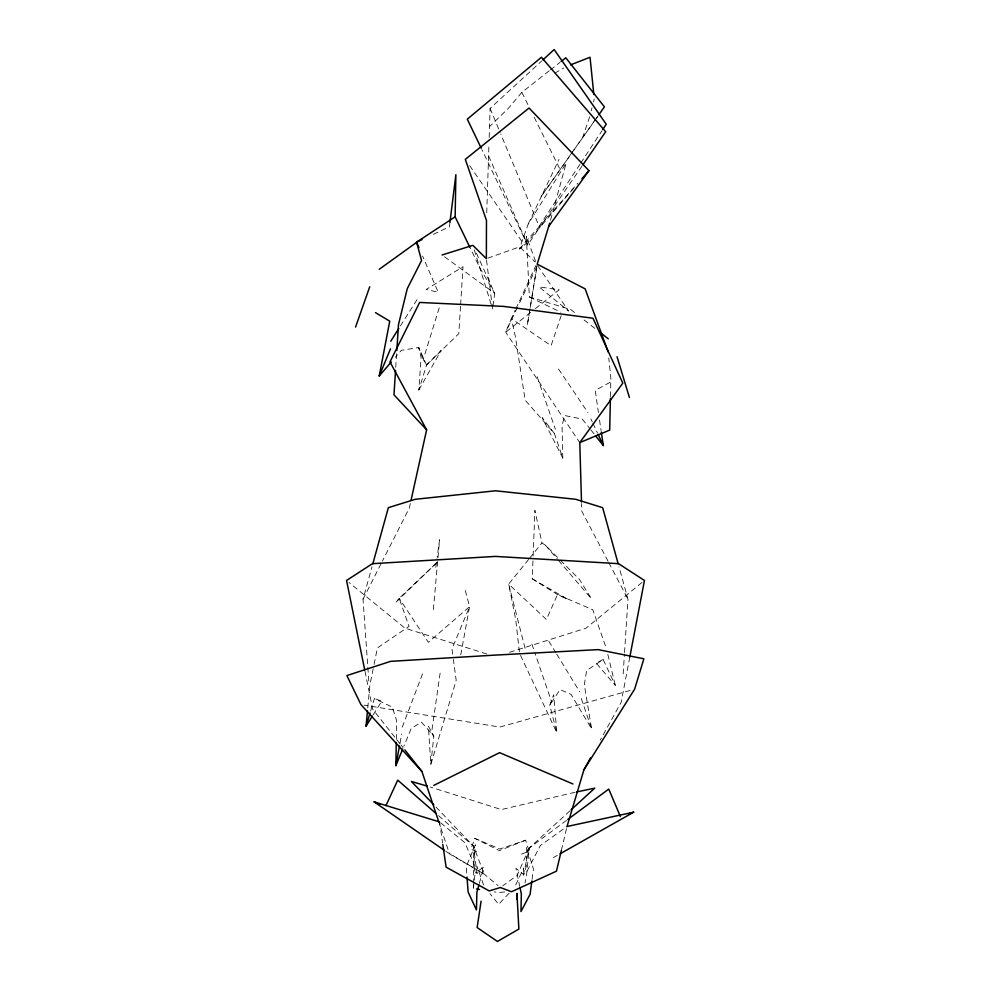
<?xml version="1.0" encoding="UTF-8"?>
<svg xmlns="http://www.w3.org/2000/svg" width="991" height="991" viewBox="0 0 991 991"><rect width="100%" height="100%" fill="white"/><g stroke="black" fill="none" stroke-linecap="round" stroke-linejoin="round"><path stroke-width="0.74" stroke-dasharray="4.96 3.72" d="M435.99 807.07L473.376 846.017L473.438 882.758M396.338 739.41L396.685 720.891L392.312 707.078L374.363 698.605L370.436 711.637M610.456 396.66L610.865 378.426L608.784 357.875M486.73 212.755L488.984 143.645M489.17 137.464L490.099 108.391L541.792 60.909M532.266 578.831L567.967 599.431L557.537 594.575L532.266 578.831L533.084 557.499M533.146 555.988L534.892 510.291L541.966 542.969L545.484 545.31L559.271 559.147M460.518 306.269L458.796 333.67L426.551 364.998L418.846 389.996L421.101 357.379L418.722 347.531L401.293 350.356L395.273 357.342M460.617 304.745L463.02 266.678L426.192 289.496L438.208 292.209L422.575 256.05M395.743 367.327L396.722 352.053M623.178 673.868L624.441 654.06M624.541 652.536L627.972 599.233L618.991 566.741M433.377 609.601L439.57 539.711L437.167 557.202M367.76 707.946L369.866 685.239L373.78 665.816M569.924 810.849L529.256 847.999L526.456 876.081L524.982 882.931M430.837 764.358L433.835 736.115L428.397 726.267L430.837 764.358L456.182 680.334L453.382 659.387M473.487 887.341L474.156 881.594M474.33 880.157L475.16 872.972L473.785 864.462L475.37 844.778L466.241 866.53L466.91 875.536M449.964 222.219L449.394 226.828L430.243 235.759M532.068 879.401L533.443 868.971L526.444 846.636L526.308 866.382L523.843 874.743L515.927 868.277L519.742 886.4M435.767 567.397L436.969 558.651M492.948 306.058L494.72 293.348L475.358 250.822M440.128 673.124L431.556 732.721L433.835 736.115L421.423 722.142L411.24 728.422L403.832 746.347M536.949 265.699L527.323 325.122L537.147 265.799L518.132 305.922M460.741 654.89L469.573 606.641L464.965 589.211M400.017 743.039L401.677 733.997M629.793 657.132L621.184 702.223L600.311 740.091M374.09 664.329L377.41 647.891L409.023 626.411L399.187 598.291L437.774 561.736L395.57 602.615L399.187 598.291L428.372 642.329L469.573 606.641L451.983 648.919L453.184 657.9M410.324 503.539L409.333 508.049L382.377 561.129M566.518 820.387L529.256 847.999L523.26 875.264L523.744 867.893L514.44 887.577M561.389 850.328L566.666 827.993M589.67 116.777L582.733 137.216M591.218 110.843L591.986 107.87M593.522 101.937L594.29 98.964M550.5 220.25L566.171 163.069L528.265 223.904L519.296 249.001L524.499 245.211L574.854 186.952M479.322 883.427L483.781 867.1L475.16 872.972M368.801 681.015L363.028 599.233L372.009 566.741M418.846 389.996L441.144 350.442L426.551 364.998L423.231 359.473L439.608 306.603M561.154 315.695L551.083 345.686L511.331 318.582L515.209 310.208M521.501 854.081L529.144 851.269L525.589 840.219L499.86 848.99L474.788 838.374L470.948 849.151L478.653 852.52M402.247 727.171L422.946 672.778M529.256 847.999L517.166 875.425L502.784 885.781M515.865 308.82L535.945 265.538M528.265 223.904L559.048 159.378M517.475 307.297L505.67 332.208L579.785 442.605M363.028 599.233L381.684 562.479M527.039 871.188L540.343 845.521L567.013 826.506M373.149 714.858L381.795 701.108L374.363 698.605M400.426 325.915L418.165 297.857M579.921 164.308L539.141 226.332L500.74 133.971M580.763 163.019L602.008 130.713M582.014 166.092L527.621 244.963L481.886 149.579M570.729 154.41L540.937 196.763L572.687 151.809M571.621 153.159L593.782 121.868M594.674 120.617L598.217 115.613M573.566 150.558L595.603 119.341M596.495 118.09L598.254 115.588M528.649 559.407L508.68 584.071L515.654 619.152L519.557 653.28L556.831 732.745L553.721 694.703L549.77 705.233L556.831 732.745M529.603 558.23L541.966 542.969M549.175 70.869L521.848 92.349L508.036 108.688L489.492 126.637M519.296 249.001L577.679 183.323M509.176 893.176L498.646 904.349L489.913 893.622M642.057 582.423L586.028 628.183L507.181 653.044M530.643 312.4L505.67 332.208L511.331 318.582L515.394 336.63L525.156 400.141L554.378 433.513L562.777 458.077L562.021 425.337L564.882 415.576L582.287 419.082L589.942 428.719M535.4 308.635L559.184 289.768L539.054 286.87L568.586 311.063L537.456 265.415M550.364 69.94L559.878 62.47M603.16 659.498L596.173 663.041L615.349 685.487L603.16 659.498L586.635 670.473L584.318 684.769L591.627 728.942L571.002 694.332L560.014 689.6L549.77 705.233L551.516 701.554L534.818 652.673M554.737 73.148L563.805 68.007M553.325 857.636L557.338 855.357M610.035 382.353L595.281 390.33L598.391 412.479M525.589 840.219L499.402 850.612L474.788 838.374M487.807 258.168L519.668 246.809L535.004 261.996M630.177 690.43L499.798 727.06L364.019 705.134M575.09 792.267L501.347 809.573L430.218 787.003M504.592 891.912L498.77 892.581L494.298 891.85M535.574 261.376L526.345 236.453L529.367 296.953L570.779 309.576L576.824 314.296M486.742 653.961L404.972 628.183L348.943 582.423M529.367 296.953L560.745 312.177M445.727 851.281L484.339 874.223L498.089 885.62M444.513 256.78L494.72 293.348L479.805 267.867L469.808 247.18M584.095 319.969L596.186 329.408M440.722 822.877L465.002 842.784L476.287 869.342M438.468 815.618L473.376 846.017L484.339 874.223L449.505 853.883L439.347 823.533M560.324 560.212L579.401 579.388L591.429 598.737L558.466 560.41M545.484 545.31L557.475 559.246M590.896 429.921L594.724 434.739M400.153 743.944L372.69 709.209L365.01 671.341M401.107 745.145L403.003 747.536M554.378 433.513L542.164 417.62L562.777 458.077M469.672 165.683L524.499 245.211M558.552 369.061L587.96 412.64M548.816 641.202L555.951 652.883M556.744 654.184L579.723 691.817M608.065 561.265L581.767 511.096L581.556 503.49M608.784 562.615L627.972 599.233M521.848 92.349L528.674 106.124M534.137 117.136L560.101 169.436M590.946 418.97L592.246 421.77M592.903 423.169L597.462 432.968M426.551 364.998L418.722 347.531L423.231 359.473M488.625 156.021L527.621 244.963L523.905 236.341M490.099 108.391L500.145 132.546M483.596 885.025L476.931 866.196L477.055 873.579L473.376 846.017M537.159 376.729L555.369 429.227M531.87 644.039L534.322 651.236M581.271 698.469L591.627 728.942M474.231 249.769L491.635 305.922M525.069 648.287L508.68 584.071L546.413 619.499L557.537 594.575L592.791 609.75L606.393 648.56M607.83 654.469L615.349 685.487M599.518 419.998L601.079 430.528M439.558 821.935L442.605 843.044M486.544 260.212L491.809 302.788M491.994 304.311L492.552 308.87M473.438 884.195L473.475 888.493"/><path stroke-width="1.49" d="M469.808 247.18L455.142 216.831L455.872 174.701L449.964 222.219M402.693 749.109L395.855 765.659L396.276 742.507M516.807 899.432L516.943 893.287L518.875 929.062L497.445 941.45L477.142 927.551L481.069 901.203M610.419 398.184L609.7 430.094L579.785 442.605L581.506 501.966M395.545 370.374L393.972 394.802L426.625 429.846L410.992 500.529M396.821 350.529L398.493 324.577L407.276 288.641L421.559 260.472L416.567 242.138L455.142 216.831M372.368 716.109L366.075 726.106L367.475 710.968M531.87 880.888L530.098 894.303L520.969 911.547L521.34 893.944L520.064 887.911M395.855 765.659L399.46 746.062M629.793 657.132L644.447 580.478L618.582 563.681L495.5 556.409L372.418 563.681L346.553 580.478L364.7 669.829M391.272 361.988L379.231 375.961L389.736 321.171L375.478 312.636M561.389 850.328L556.459 871.176L511.505 891.739L500.381 887.515L489.244 890.934L446.099 867.162L442.828 844.543M608.201 352.003L585.148 288.864L537.196 264.176L549.695 223.186M478.913 884.913L476.894 892.334L476.448 909.924L468.124 892.049L467.021 877.035M372.827 563.792L388.348 507.677L415.279 499.291L495.5 490.793L575.721 499.291L602.652 507.677L618.173 563.792M590.611 757.669L583.91 769.846L567.013 826.506L633.683 812.186L560.014 853.846M366.075 726.106L370.002 713.074M355.571 327.055L369.717 286.795M379.231 375.961L390.504 348.844M385.945 805.596L397.738 780.152L436.139 813.599M583.91 769.846L634.624 689.179L643.865 658.792L598.093 649.625L494.137 655.162L390.627 661.344L346.887 675.577L360.972 704.651L421.931 771.493L438.864 822.084M390.751 341.226L398.816 328.467M602.85 129.425L606.244 124.259L554.155 49.55L542.919 59.869M582.881 164.816L605.699 131.741L541.42 57.255L467.306 119.168L481.23 148.204M599.109 114.361L604.423 106.855L565.811 57.8L561.067 61.529M548.89 226.109L588.951 170.638L529.058 108.031L465.312 159.365L486.47 220.423L486.358 258.688L472.856 245.334L442.06 254.997M579.785 442.605L622.819 383.121L592.965 318.235L503.8 306.417L419.639 302.441L389.971 361.888L426.625 429.846M581.903 178.801L588.951 170.638M571.051 809.82L594.773 788.142L576.601 791.958M567.756 819.47L608.747 789.084L620.403 816.559M379.206 269.317L417.744 241.569M433.761 785.405L499.613 752.652L572.947 783.98M422.03 239.587L416.567 242.138L418.97 247.7M570.556 64.898L590.041 57.255L593.832 94.504M628.368 813.933L633.683 812.186M476.448 888.977L479.421 889.46M427.319 786.148L411.414 781.465L433.847 804.841M444.476 850.414L374.115 801.868L439.558 821.935M374.115 801.868L379.714 804.395M601.029 333.187L608.288 338.848M595.678 435.941L603.321 445.566L601.302 432.039M404.885 749.939L421.931 771.493M598.118 434.368L603.321 445.566M617.046 356.71L629.421 397.552"/></g></svg>
